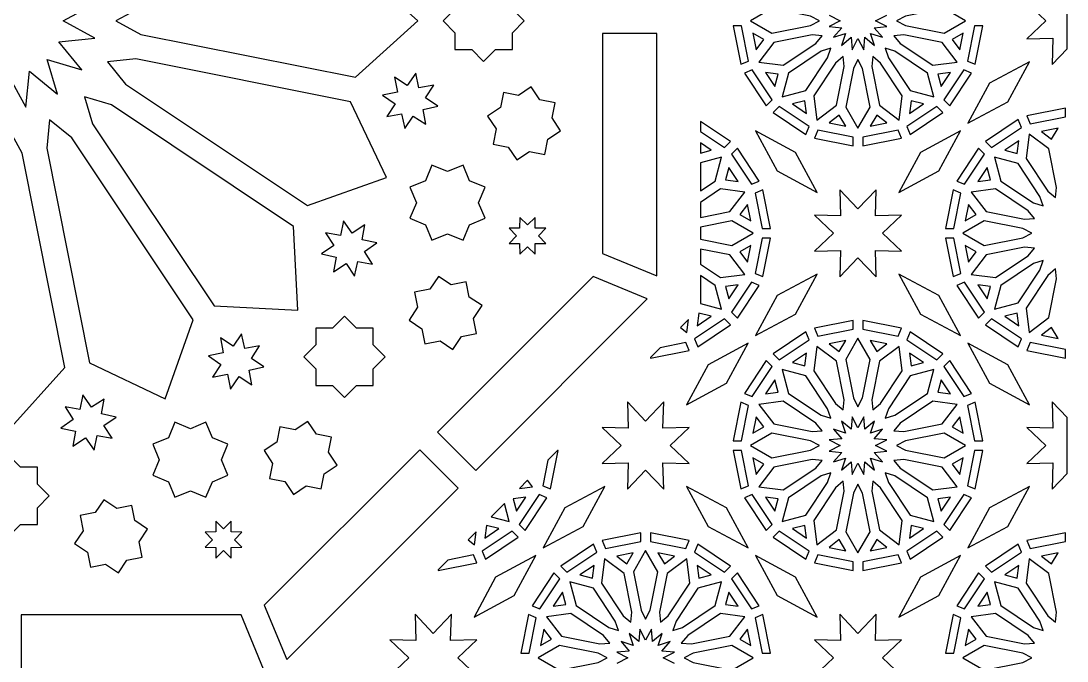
# Model space of a CAD drawing. Header units: millimetres. Extents: x 5 to 1055, y 1035 to 2435.
# Drawn here: x 534.1 to 879, y 1523.9 to 1734.9 of the extents above; entities that cross this region are included whole.
import ezdxf

# ---------------------------------------------------------------- set-up
doc = ezdxf.new("R2010")
doc.units = ezdxf.units.MM
doc.layers.add('CUT', color=1, linetype='CONTINUOUS')

msp = doc.modelspace()

# ---------------------------------------------------------------- linework, layer by layer
at = {"layer": 'CUT'}
for points in [[(573.648, 1730.463), (644.382, 1716.394), (664.963, 1734.925), (644.382, 1753.456), (573.648, 1739.387), (565.397, 1734.925)], [(879, 1744.146), (874.124, 1749.292), (874.357, 1740.643), (865.708, 1740.876), (871.989, 1734.925), (865.708, 1728.974), (874.357, 1729.207), (874.124, 1720.558), (879, 1725.704)], [(696.146, 1738.848), (696.146, 1744.396), (690.598, 1744.396), (686.675, 1748.319), (682.752, 1744.396), (677.204, 1744.396), (677.204, 1738.848), (673.281, 1734.925), (677.204, 1731.002), (677.204, 1725.454), (682.752, 1725.454), (686.675, 1721.531), (690.598, 1725.454), (696.146, 1725.454), (696.146, 1731.002), (700.069, 1734.925)], [(797.344, 1734.925), (794.387, 1736.439), (781.675, 1738.968), (774.671, 1734.925), (781.675, 1730.882), (794.387, 1733.411)], [(822.806, 1734.925), (825.763, 1733.411), (838.475, 1730.882), (845.479, 1734.925), (838.475, 1738.968), (825.763, 1736.439)], [(774.017, 1721.695), (771.699, 1733.35), (768.884, 1733.35), (771.418, 1720.617)], [(848.732, 1720.617), (851.266, 1733.35), (848.451, 1733.35), (846.133, 1721.695)], [(743.75, 1650.883), (743.75, 1730.8), (725.9, 1730.8), (725.9, 1658.276)], [(776.49, 1725.41), (779.057, 1728.755), (775.406, 1730.863)], [(798.313, 1730.053), (795.002, 1730.321), (782.289, 1727.792), (777.367, 1721.376), (785.384, 1720.321), (796.162, 1727.523)], [(823.988, 1727.523), (834.766, 1720.321), (842.783, 1721.376), (837.861, 1727.792), (825.148, 1730.321), (821.837, 1730.053)], [(844.744, 1730.863), (841.093, 1728.755), (843.66, 1725.41)], [(801.073, 1725.923), (797.911, 1724.903), (787.134, 1717.702), (785.041, 1709.891), (792.852, 1711.984), (800.053, 1722.761)], [(819.077, 1725.923), (820.097, 1722.761), (827.298, 1711.984), (835.109, 1709.891), (833.016, 1717.702), (822.239, 1724.903)], [(568.623, 1714.129), (628.589, 1674.061), (654.695, 1683.306), (642.772, 1708.303), (572.037, 1722.372), (562.709, 1721.408)], [(805.203, 1723.163), (802.673, 1721.012), (795.471, 1710.234), (796.526, 1702.217), (802.942, 1707.139), (805.471, 1719.852)], [(810.075, 1722.194), (808.561, 1719.237), (806.032, 1706.525), (810.075, 1699.521), (814.118, 1706.525), (811.589, 1719.237)], [(814.947, 1723.163), (814.679, 1719.852), (817.208, 1707.139), (823.624, 1702.217), (824.679, 1710.234), (817.477, 1721.012)], [(859.519, 1708.276), (866.624, 1721.474), (853.426, 1714.369), (846.321, 1701.171)], [(667.506, 1709.588), (670.226, 1713.763), (665.328, 1712.848), (664.299, 1717.724), (661.481, 1713.613), (657.306, 1716.333), (658.221, 1711.435), (653.344, 1710.405), (657.456, 1707.588), (654.736, 1703.412), (659.634, 1704.328), (660.663, 1699.451), (663.481, 1703.563), (667.656, 1700.843), (666.741, 1705.741), (671.618, 1706.77)], [(772.623, 1717.707), (779.836, 1706.913), (781.825, 1708.903), (775.223, 1718.784)], [(782.688, 1713.282), (783.779, 1717.355), (779.599, 1717.905)], [(840.551, 1717.905), (836.371, 1717.355), (837.462, 1713.282)], [(840.314, 1706.913), (847.527, 1717.707), (844.927, 1718.784), (838.325, 1708.903)], [(709.205, 1702.957), (710.197, 1707.942), (705.213, 1708.934), (702.389, 1713.159), (698.164, 1710.335), (693.18, 1711.327), (692.188, 1706.343), (687.963, 1703.519), (690.787, 1699.294), (689.795, 1694.309), (694.779, 1693.317), (697.603, 1689.092), (701.828, 1691.916), (706.812, 1690.924), (707.804, 1695.909), (712.029, 1698.732)], [(557.731, 1700.96), (597.798, 1640.994), (625.455, 1639.545), (624.006, 1667.202), (564.04, 1707.269), (555.051, 1709.949)], [(793.055, 1704.449), (792.505, 1708.629), (788.432, 1707.538)], [(831.718, 1707.538), (827.645, 1708.629), (827.095, 1704.449)], [(782.063, 1704.686), (792.857, 1697.473), (793.934, 1700.073), (784.053, 1706.675)], [(806.013, 1700.256), (803.905, 1703.907), (800.56, 1701.34)], [(819.59, 1701.34), (816.245, 1703.907), (814.137, 1700.256)], [(827.293, 1697.473), (838.087, 1704.686), (836.097, 1706.675), (826.216, 1700.073)], [(866.845, 1700.983), (878.5, 1703.301), (878.5, 1706.116), (865.767, 1703.582)], [(542.628, 1692.963), (556.697, 1622.228), (581.694, 1610.305), (590.939, 1636.411), (550.871, 1696.377), (543.592, 1702.291)], [(758.15, 1698.484), (766.097, 1693.175), (768.087, 1695.164), (758.15, 1701.805)], [(854.053, 1693.175), (863.934, 1699.777), (862.857, 1702.377), (852.063, 1695.164)], [(525.613, 1691.352), (511.544, 1620.618), (530.075, 1600.037), (548.606, 1620.618), (534.537, 1691.352), (530.075, 1699.603)], [(783.426, 1685.481), (796.624, 1678.376), (789.519, 1691.574), (776.321, 1698.679)], [(795.767, 1696.268), (808.5, 1693.734), (808.5, 1696.549), (796.845, 1698.867)], [(811.65, 1693.734), (824.383, 1696.268), (823.305, 1698.867), (811.65, 1696.549)], [(830.631, 1691.574), (823.526, 1678.376), (836.724, 1685.481), (843.829, 1698.679)], [(875.203, 1676.687), (875.471, 1679.998), (872.942, 1692.711), (866.526, 1697.633), (865.471, 1689.616), (872.673, 1678.838)], [(873.905, 1695.943), (876.013, 1699.594), (870.56, 1698.51)], [(758.15, 1691.356), (761.718, 1692.312), (758.15, 1694.696)], [(858.432, 1692.312), (862.505, 1691.221), (863.055, 1695.401)], [(758.15, 1678.896), (763.016, 1682.148), (765.109, 1689.959), (758.15, 1688.094)], [(777.527, 1682.143), (770.314, 1692.937), (768.325, 1690.947), (774.927, 1681.066)], [(845.223, 1681.066), (851.825, 1690.947), (849.836, 1692.937), (842.623, 1682.143)], [(871.073, 1673.927), (870.053, 1677.089), (862.852, 1687.866), (855.041, 1689.959), (857.134, 1682.148), (867.911, 1674.947)], [(685.006, 1674.997), (687.129, 1680.122), (682.004, 1682.246), (679.88, 1687.371), (674.755, 1685.248), (669.629, 1687.371), (667.505, 1682.246), (662.38, 1680.122), (664.503, 1674.997), (662.38, 1669.872), (667.505, 1667.748), (669.629, 1662.622), (674.755, 1664.745), (679.88, 1662.622), (682.004, 1667.748), (687.129, 1669.872)], [(766.371, 1682.495), (770.551, 1681.945), (767.462, 1686.568)], [(849.599, 1681.945), (853.779, 1682.495), (852.688, 1686.568)], [(758.15, 1670.126), (767.861, 1672.058), (772.783, 1678.474), (764.766, 1679.529), (758.15, 1675.108)], [(868.313, 1669.797), (866.162, 1672.327), (855.384, 1679.529), (847.367, 1678.474), (852.289, 1672.058), (865.002, 1669.529)], [(781.266, 1666.5), (778.732, 1679.233), (776.133, 1678.155), (778.451, 1666.5)], [(816.026, 1650.558), (815.793, 1659.207), (824.442, 1658.974), (818.161, 1664.925), (824.442, 1670.876), (815.793, 1670.643), (816.026, 1679.292), (810.075, 1673.011), (804.124, 1679.292), (804.357, 1670.643), (795.708, 1670.876), (801.989, 1664.925), (795.708, 1658.974), (804.357, 1659.207), (804.124, 1650.558), (810.075, 1656.839)], [(841.699, 1666.5), (844.017, 1678.155), (841.418, 1679.233), (838.884, 1666.5)], [(771.093, 1671.095), (774.744, 1668.987), (773.66, 1674.44)], [(845.406, 1668.987), (849.057, 1671.095), (846.49, 1674.44)], [(704.703, 1664.086), (707.155, 1666.596), (703.646, 1666.637), (703.605, 1670.146), (701.095, 1667.694), (698.585, 1670.146), (698.544, 1666.637), (695.035, 1666.596), (697.488, 1664.086), (695.035, 1661.576), (698.544, 1661.535), (698.585, 1658.026), (701.095, 1660.479), (703.605, 1658.026), (703.646, 1661.535), (707.155, 1661.576)], [(647.348, 1658.923), (651.46, 1661.741), (646.584, 1662.77), (647.499, 1667.669), (643.323, 1664.948), (640.506, 1669.06), (639.477, 1664.183), (634.578, 1665.098), (637.298, 1660.923), (633.187, 1658.105), (638.063, 1657.076), (637.148, 1652.178), (641.323, 1654.898), (644.141, 1650.786), (645.17, 1655.663), (650.069, 1654.748)], [(758.15, 1662.936), (768.475, 1660.882), (775.479, 1664.925), (768.475, 1668.968), (758.15, 1666.914)], [(867.344, 1664.925), (864.387, 1666.439), (851.675, 1668.968), (844.671, 1664.925), (851.675, 1660.882), (864.387, 1663.411)], [(778.732, 1650.617), (781.266, 1663.35), (778.451, 1663.35), (776.133, 1651.695)], [(844.017, 1651.695), (841.699, 1663.35), (838.884, 1663.35), (841.418, 1650.617)], [(758.15, 1654.742), (764.766, 1650.321), (772.783, 1651.376), (767.861, 1657.792), (758.15, 1659.724)], [(774.744, 1660.863), (771.093, 1658.755), (773.66, 1655.41)], [(846.49, 1655.41), (849.057, 1658.755), (845.406, 1660.863)], [(868.313, 1660.053), (865.002, 1660.321), (852.289, 1657.792), (847.367, 1651.376), (855.384, 1650.321), (866.162, 1657.523)], [(871.073, 1655.923), (867.911, 1654.903), (857.134, 1647.702), (855.041, 1639.891), (862.852, 1641.984), (870.053, 1652.761)], [(875.203, 1653.163), (872.673, 1651.012), (865.471, 1640.234), (866.526, 1632.217), (872.942, 1637.139), (875.471, 1649.852)], [(683.337, 1636.841), (686.16, 1641.066), (681.935, 1643.889), (680.943, 1648.874), (675.959, 1647.882), (671.734, 1650.706), (668.91, 1646.481), (663.926, 1645.489), (664.918, 1640.504), (662.094, 1636.279), (666.319, 1633.455), (667.311, 1628.471), (672.295, 1629.463), (676.52, 1626.639), (679.344, 1630.864), (684.329, 1631.856)], [(722.743, 1650.655), (671.461, 1599.373), (684.083, 1586.751), (740.593, 1643.261)], [(758.15, 1641.756), (765.109, 1639.891), (763.016, 1647.702), (758.15, 1650.954)], [(770.314, 1636.913), (777.527, 1647.707), (774.927, 1648.784), (768.325, 1638.903)], [(789.519, 1638.276), (796.624, 1651.474), (783.426, 1644.369), (776.321, 1631.171)], [(836.724, 1644.369), (823.526, 1651.474), (830.631, 1638.276), (843.829, 1631.171)], [(842.623, 1647.707), (849.836, 1636.913), (851.825, 1638.903), (845.223, 1648.784)], [(770.551, 1647.905), (766.371, 1647.355), (767.462, 1643.282)], [(852.688, 1643.282), (853.779, 1647.355), (849.599, 1647.905)], [(761.718, 1637.538), (757.645, 1638.629), (757.095, 1634.449)], [(863.055, 1634.449), (862.505, 1638.629), (858.432, 1637.538)], [(650.279, 1620.269), (654.202, 1624.192), (650.279, 1628.115), (650.279, 1633.663), (644.731, 1633.663), (640.808, 1637.586), (636.885, 1633.663), (631.337, 1633.663), (631.337, 1628.115), (627.414, 1624.192), (631.337, 1620.269), (631.337, 1614.721), (636.885, 1614.721), (640.808, 1610.798), (644.731, 1614.721), (650.279, 1614.721)], [(751.524, 1633.827), (753.624, 1632.217), (754.186, 1636.489)], [(757.293, 1627.473), (768.087, 1634.686), (766.097, 1636.675), (756.216, 1630.073)], [(796.845, 1630.983), (808.5, 1633.301), (808.5, 1636.116), (795.767, 1633.582)], [(811.65, 1633.301), (823.305, 1630.983), (824.383, 1633.582), (811.65, 1636.116)], [(852.063, 1634.686), (862.857, 1627.473), (863.934, 1630.073), (854.053, 1636.675)], [(609.337, 1619.83), (614.214, 1620.859), (610.102, 1623.677), (612.822, 1627.852), (607.924, 1626.937), (606.895, 1631.813), (604.077, 1627.702), (599.902, 1630.422), (600.817, 1625.523), (595.94, 1624.494), (600.052, 1621.677), (597.331, 1617.501), (602.23, 1618.416), (603.259, 1613.54), (606.077, 1617.652), (610.252, 1614.931)], [(784.053, 1623.175), (793.934, 1629.777), (792.857, 1632.377), (782.063, 1625.164)], [(838.087, 1625.164), (827.293, 1632.377), (826.216, 1629.777), (836.097, 1623.175)], [(876.013, 1630.256), (873.905, 1633.907), (870.56, 1631.34)], [(741.65, 1623.953), (741.65, 1623.734), (754.383, 1626.268), (753.305, 1628.867), (744.891, 1627.194)], [(760.631, 1621.574), (753.526, 1608.376), (766.724, 1615.481), (773.829, 1628.679)], [(803.905, 1625.943), (806.013, 1629.594), (800.56, 1628.51)], [(810.075, 1607.656), (811.589, 1610.613), (814.118, 1623.325), (810.075, 1630.329), (806.032, 1623.325), (808.561, 1610.613)], [(816.245, 1625.943), (819.59, 1628.51), (814.137, 1629.594)], [(853.426, 1615.481), (866.624, 1608.376), (859.519, 1621.574), (846.321, 1628.679)], [(865.767, 1626.268), (878.5, 1623.734), (878.5, 1626.549), (866.845, 1628.867)], [(788.432, 1622.312), (792.505, 1621.221), (793.055, 1625.401)], [(805.203, 1606.687), (805.471, 1609.998), (802.942, 1622.711), (796.526, 1627.633), (795.471, 1619.616), (802.673, 1608.838)], [(814.947, 1606.687), (817.477, 1608.838), (824.679, 1619.616), (823.624, 1627.633), (817.208, 1622.711), (814.679, 1609.998)], [(827.645, 1621.221), (831.718, 1622.312), (827.095, 1625.401)], [(775.223, 1611.066), (781.825, 1620.947), (779.836, 1622.937), (772.623, 1612.143)], [(847.527, 1612.143), (840.314, 1622.937), (838.325, 1620.947), (844.927, 1611.066)], [(801.073, 1603.927), (800.053, 1607.089), (792.852, 1617.866), (785.041, 1619.959), (787.134, 1612.148), (797.911, 1604.947)], [(819.077, 1603.927), (822.239, 1604.947), (833.016, 1612.148), (835.109, 1619.959), (827.298, 1617.866), (820.097, 1607.089)], [(779.599, 1611.945), (783.779, 1612.495), (782.688, 1616.568)], [(836.371, 1612.495), (840.551, 1611.945), (837.462, 1616.568)], [(559.259, 1598.259), (564.157, 1597.344), (561.437, 1601.519), (565.549, 1604.337), (560.672, 1605.366), (561.588, 1610.264), (557.412, 1607.544), (554.595, 1611.656), (553.565, 1606.779), (548.667, 1607.694), (551.387, 1603.519), (547.276, 1600.701), (552.152, 1599.672), (551.237, 1594.774), (555.412, 1597.494), (558.23, 1593.382)], [(746.026, 1580.558), (745.793, 1589.207), (754.442, 1588.974), (748.161, 1594.925), (754.442, 1600.876), (745.793, 1600.643), (746.026, 1609.292), (740.075, 1603.011), (734.124, 1609.292), (734.357, 1600.643), (725.708, 1600.876), (731.989, 1594.925), (725.708, 1588.974), (734.357, 1589.207), (734.124, 1580.558), (740.075, 1586.839)], [(771.699, 1596.5), (774.017, 1608.155), (771.418, 1609.233), (768.884, 1596.5)], [(798.313, 1599.797), (796.162, 1602.327), (785.384, 1609.529), (777.367, 1608.474), (782.289, 1602.058), (795.002, 1599.529)], [(821.837, 1599.797), (825.148, 1599.529), (837.861, 1602.058), (842.783, 1608.474), (834.766, 1609.529), (823.988, 1602.327)], [(851.266, 1596.5), (848.732, 1609.233), (846.133, 1608.155), (848.451, 1596.5)], [(879, 1604.146), (874.124, 1609.292), (874.357, 1600.643), (865.708, 1600.876), (871.989, 1594.925), (865.708, 1588.974), (874.357, 1589.207), (874.124, 1580.558), (879, 1585.704)], [(775.406, 1598.987), (779.057, 1601.095), (776.49, 1604.44)], [(811.968, 1585.407), (812.303, 1589.545), (815.467, 1586.856), (814.193, 1590.807), (818.144, 1589.533), (815.455, 1592.697), (819.593, 1593.032), (815.899, 1594.925), (819.593, 1596.818), (815.455, 1597.153), (818.144, 1600.317), (814.193, 1599.043), (815.467, 1602.994), (812.303, 1600.305), (811.968, 1604.443), (810.075, 1600.749), (808.182, 1604.443), (807.847, 1600.305), (804.683, 1602.994), (805.957, 1599.043), (802.006, 1600.317), (804.695, 1597.153), (800.557, 1596.818), (804.251, 1594.925), (800.557, 1593.032), (804.695, 1592.697), (802.006, 1589.533), (805.957, 1590.807), (804.683, 1586.856), (807.847, 1589.545), (808.182, 1585.407), (810.075, 1589.101)], [(841.093, 1601.095), (844.744, 1598.987), (843.66, 1604.44)], [(597.252, 1582.996), (602.378, 1585.12), (600.255, 1590.245), (602.378, 1595.371), (597.252, 1597.495), (595.128, 1602.62), (590.003, 1600.497), (584.878, 1602.62), (582.754, 1597.495), (577.629, 1595.371), (579.752, 1590.245), (577.629, 1585.12), (582.754, 1582.996), (584.878, 1577.871), (590.003, 1579.994), (595.128, 1577.871)], [(634.136, 1585.656), (638.361, 1588.48), (635.537, 1592.705), (636.529, 1597.689), (631.545, 1598.681), (628.721, 1602.906), (624.496, 1600.082), (619.511, 1601.074), (618.519, 1596.09), (614.294, 1593.266), (617.118, 1589.041), (616.126, 1584.057), (621.111, 1583.065), (623.934, 1578.84), (628.159, 1581.663), (633.144, 1580.671)], [(797.344, 1594.925), (794.387, 1596.439), (781.675, 1598.968), (774.671, 1594.925), (781.675, 1590.882), (794.387, 1593.411)], [(822.806, 1594.925), (825.763, 1593.411), (838.475, 1590.882), (845.479, 1594.925), (838.475, 1598.968), (825.763, 1596.439)], [(665.627, 1593.539), (614.345, 1542.257), (621.739, 1524.407), (678.249, 1580.917)], [(707.806, 1590.109), (706.133, 1581.695), (708.732, 1580.617), (711.266, 1593.35), (711.047, 1593.35)], [(774.017, 1581.695), (771.699, 1593.35), (768.884, 1593.35), (771.418, 1580.617)], [(848.732, 1580.617), (851.266, 1593.35), (848.451, 1593.35), (846.133, 1581.695)], [(533.998, 1568.854), (539.546, 1568.854), (539.546, 1574.402), (543.469, 1578.325), (539.546, 1582.248), (539.546, 1587.796), (533.998, 1587.796), (530.075, 1591.719), (526.152, 1587.796), (520.604, 1587.796), (520.604, 1582.248), (516.681, 1578.325), (520.604, 1574.402), (520.604, 1568.854), (526.152, 1568.854), (530.075, 1564.931)], [(776.49, 1585.41), (779.057, 1588.755), (775.406, 1590.863)], [(798.313, 1590.053), (795.002, 1590.321), (782.289, 1587.792), (777.367, 1581.376), (785.384, 1580.321), (796.162, 1587.523)], [(823.988, 1587.523), (834.766, 1580.321), (842.783, 1581.376), (837.861, 1587.792), (825.148, 1590.321), (821.837, 1590.053)], [(844.744, 1590.863), (841.093, 1588.755), (843.66, 1585.41)], [(698.511, 1580.814), (702.783, 1581.376), (701.173, 1583.476)], [(801.073, 1585.923), (797.911, 1584.903), (787.134, 1577.702), (785.041, 1569.891), (792.852, 1571.984), (800.053, 1582.761)], [(805.203, 1583.163), (802.673, 1581.012), (795.471, 1570.234), (796.526, 1562.217), (802.942, 1567.139), (805.471, 1579.852)], [(814.947, 1583.163), (814.679, 1579.852), (817.208, 1567.139), (823.624, 1562.217), (824.679, 1570.234), (817.477, 1581.012)], [(819.077, 1585.923), (820.097, 1582.761), (827.298, 1571.984), (835.109, 1569.891), (833.016, 1577.702), (822.239, 1584.903)], [(719.519, 1568.276), (726.624, 1581.474), (713.426, 1574.369), (706.321, 1561.171)], [(766.724, 1574.369), (753.526, 1581.474), (760.631, 1568.276), (773.829, 1561.171)], [(810.075, 1582.194), (808.561, 1579.237), (806.032, 1566.525), (810.075, 1559.521), (814.118, 1566.525), (811.589, 1579.237)], [(859.519, 1568.276), (866.624, 1581.474), (853.426, 1574.369), (846.321, 1561.171)], [(569.091, 1557.196), (574.076, 1558.188), (573.084, 1563.172), (575.908, 1567.397), (571.683, 1570.221), (570.691, 1575.205), (565.706, 1574.213), (561.481, 1577.037), (558.657, 1572.812), (553.673, 1571.82), (554.665, 1566.836), (551.841, 1562.611), (556.066, 1559.787), (557.058, 1554.803), (562.043, 1555.795), (566.268, 1552.971)], [(700.551, 1577.905), (696.371, 1577.355), (697.462, 1573.282)], [(700.314, 1566.913), (707.527, 1577.707), (704.927, 1578.784), (698.325, 1568.903)], [(772.623, 1577.707), (779.836, 1566.913), (781.825, 1568.903), (775.223, 1578.784)], [(782.688, 1573.282), (783.779, 1577.355), (779.599, 1577.905)], [(840.551, 1577.905), (836.371, 1577.355), (837.462, 1573.282)], [(840.314, 1566.913), (847.527, 1577.707), (844.927, 1578.784), (838.325, 1568.903)], [(689.177, 1571.481), (695.109, 1569.891), (693.519, 1575.823)], [(603.465, 1561.354), (606.974, 1561.395), (604.521, 1563.905), (606.974, 1566.415), (603.465, 1566.456), (603.424, 1569.965), (600.914, 1567.512), (598.404, 1569.965), (598.363, 1566.456), (594.854, 1566.415), (597.306, 1563.905), (594.854, 1561.395), (598.363, 1561.354), (598.404, 1557.845), (600.914, 1560.297), (603.424, 1557.845)], [(681.524, 1563.827), (683.624, 1562.217), (684.186, 1566.489)], [(687.293, 1557.473), (698.087, 1564.686), (696.097, 1566.675), (686.216, 1560.073)], [(691.718, 1567.538), (687.645, 1568.629), (687.095, 1564.449)], [(726.845, 1560.983), (738.5, 1563.301), (738.5, 1566.116), (725.767, 1563.582)], [(741.65, 1563.301), (753.305, 1560.983), (754.383, 1563.582), (741.65, 1566.116)], [(782.063, 1564.686), (792.857, 1557.473), (793.934, 1560.073), (784.053, 1566.675)], [(793.055, 1564.449), (792.505, 1568.629), (788.432, 1567.538)], [(827.293, 1557.473), (838.087, 1564.686), (836.097, 1566.675), (826.216, 1560.073)], [(831.718, 1567.538), (827.645, 1568.629), (827.095, 1564.449)], [(866.845, 1560.983), (878.5, 1563.301), (878.5, 1566.116), (865.767, 1563.582)], [(714.053, 1553.175), (723.934, 1559.777), (722.857, 1562.377), (712.063, 1555.164)], [(768.087, 1555.164), (757.293, 1562.377), (756.216, 1559.777), (766.097, 1553.175)], [(806.013, 1560.256), (803.905, 1563.907), (800.56, 1561.34)], [(819.59, 1561.34), (816.245, 1563.907), (814.137, 1560.256)], [(854.053, 1553.175), (863.934, 1559.777), (862.857, 1562.377), (852.063, 1555.164)], [(671.65, 1553.953), (671.65, 1553.734), (684.383, 1556.268), (683.305, 1558.867), (674.891, 1557.194)], [(733.905, 1555.943), (736.013, 1559.594), (730.56, 1558.51)], [(740.075, 1537.656), (741.589, 1540.613), (744.118, 1553.325), (740.075, 1560.329), (736.032, 1553.325), (738.561, 1540.613)], [(746.245, 1555.943), (749.59, 1558.51), (744.137, 1559.594)], [(795.767, 1556.268), (808.5, 1553.734), (808.5, 1556.549), (796.845, 1558.867)], [(811.65, 1553.734), (824.383, 1556.268), (823.305, 1558.867), (811.65, 1556.549)], [(873.905, 1555.943), (876.013, 1559.594), (870.56, 1558.51)], [(690.631, 1551.574), (683.526, 1538.376), (696.724, 1545.481), (703.829, 1558.679)], [(718.432, 1552.312), (722.505, 1551.221), (723.055, 1555.401)], [(735.203, 1536.687), (735.471, 1539.998), (732.942, 1552.711), (726.526, 1557.633), (725.471, 1549.616), (732.673, 1538.838)], [(744.947, 1536.687), (747.477, 1538.838), (754.679, 1549.616), (753.624, 1557.633), (747.208, 1552.711), (744.679, 1539.998)], [(757.645, 1551.221), (761.718, 1552.312), (757.095, 1555.401)], [(783.426, 1545.481), (796.624, 1538.376), (789.519, 1551.574), (776.321, 1558.679)], [(830.631, 1551.574), (823.526, 1538.376), (836.724, 1545.481), (843.829, 1558.679)], [(858.432, 1552.312), (862.505, 1551.221), (863.055, 1555.401)], [(875.203, 1536.687), (875.471, 1539.998), (872.942, 1552.711), (866.526, 1557.633), (865.471, 1549.616), (872.673, 1538.838)], [(705.223, 1541.066), (711.825, 1550.947), (709.836, 1552.937), (702.623, 1542.143)], [(777.527, 1542.143), (770.314, 1552.937), (768.325, 1550.947), (774.927, 1541.066)], [(845.223, 1541.066), (851.825, 1550.947), (849.836, 1552.937), (842.623, 1542.143)], [(731.073, 1533.927), (730.053, 1537.089), (722.852, 1547.866), (715.041, 1549.959), (717.134, 1542.148), (727.911, 1534.947)], [(749.077, 1533.927), (752.239, 1534.947), (763.016, 1542.148), (765.109, 1549.959), (757.298, 1547.866), (750.097, 1537.089)], [(871.073, 1533.927), (870.053, 1537.089), (862.852, 1547.866), (855.041, 1549.959), (857.134, 1542.148), (867.911, 1534.947)], [(709.599, 1541.945), (713.779, 1542.495), (712.688, 1546.568)], [(766.371, 1542.495), (770.551, 1541.945), (767.462, 1546.568)], [(849.599, 1541.945), (853.779, 1542.495), (852.688, 1546.568)], [(606.724, 1539.1), (534.2, 1539.1), (534.2, 1521.25), (614.117, 1521.25)], [(676.026, 1510.558), (675.793, 1519.207), (684.442, 1518.974), (678.161, 1524.925), (684.442, 1530.876), (675.793, 1530.643), (676.026, 1539.292), (670.075, 1533.011), (664.124, 1539.292), (664.357, 1530.643), (655.708, 1530.876), (661.989, 1524.925), (655.708, 1518.974), (664.357, 1519.207), (664.124, 1510.558), (670.075, 1516.839)], [(701.699, 1526.5), (704.017, 1538.155), (701.418, 1539.233), (698.884, 1526.5)], [(728.313, 1529.797), (726.162, 1532.327), (715.384, 1539.529), (707.367, 1538.474), (712.289, 1532.058), (725.002, 1529.529)], [(751.837, 1529.797), (755.148, 1529.529), (767.861, 1532.058), (772.783, 1538.474), (764.766, 1539.529), (753.988, 1532.327)], [(781.266, 1526.5), (778.732, 1539.233), (776.133, 1538.155), (778.451, 1526.5)], [(816.026, 1510.558), (815.793, 1519.207), (824.442, 1518.974), (818.161, 1524.925), (824.442, 1530.876), (815.793, 1530.643), (816.026, 1539.292), (810.075, 1533.011), (804.124, 1539.292), (804.357, 1530.643), (795.708, 1530.876), (801.989, 1524.925), (795.708, 1518.974), (804.357, 1519.207), (804.124, 1510.558), (810.075, 1516.839)], [(841.699, 1526.5), (844.017, 1538.155), (841.418, 1539.233), (838.884, 1526.5)], [(868.313, 1529.797), (866.162, 1532.327), (855.384, 1539.529), (847.367, 1538.474), (852.289, 1532.058), (865.002, 1529.529)], [(705.406, 1528.987), (709.057, 1531.095), (706.49, 1534.44)], [(771.093, 1531.095), (774.744, 1528.987), (773.66, 1534.44)], [(845.406, 1528.987), (849.057, 1531.095), (846.49, 1534.44)], [(727.344, 1524.925), (724.387, 1526.439), (711.675, 1528.968), (704.671, 1524.925), (711.675, 1520.882), (724.387, 1523.411)], [(752.806, 1524.925), (755.763, 1523.411), (768.475, 1520.882), (775.479, 1524.925), (768.475, 1528.968), (755.763, 1526.439)], [(867.344, 1524.925), (864.387, 1526.439), (851.675, 1528.968), (844.671, 1524.925), (851.675, 1520.882), (864.387, 1523.411)]]:
    msp.add_lwpolyline(points, close=True, dxfattribs=at)
for points in [[(501.636, 1740.581), (512.098, 1734.925), (501.636, 1729.269), (513.466, 1728.045), (505.966, 1718.816), (517.363, 1722.213), (513.966, 1710.816), (523.195, 1718.316), (524.419, 1706.486), (530.075, 1716.948), (535.731, 1706.486), (536.955, 1718.316), (546.184, 1710.816), (542.787, 1722.213), (554.184, 1718.816), (546.684, 1728.045), (558.514, 1729.269), (548.052, 1734.925), (558.514, 1740.581)], [(800.557, 1736.818), (804.251, 1734.925), (800.557, 1733.032), (804.695, 1732.697), (802.006, 1729.533), (805.957, 1730.807), (804.683, 1726.856), (807.847, 1729.545), (808.182, 1725.407), (810.075, 1729.101), (811.968, 1725.407), (812.303, 1729.545), (815.467, 1726.856), (814.193, 1730.807), (818.144, 1729.533), (815.455, 1732.697), (819.593, 1733.032), (815.899, 1734.925), (819.593, 1736.818)], [(749.593, 1523.032), (745.899, 1524.925), (749.593, 1526.818), (745.455, 1527.153), (748.144, 1530.317), (744.193, 1529.043), (745.467, 1532.994), (742.303, 1530.305), (741.968, 1534.443), (740.075, 1530.749), (738.182, 1534.443), (737.847, 1530.305), (734.683, 1532.994), (735.957, 1529.043), (732.006, 1530.317), (734.695, 1527.153), (730.557, 1526.818), (734.251, 1524.925), (730.557, 1523.032)]]:
    msp.add_lwpolyline(points, dxfattribs=at)

doc.saveas('drawing.dxf')
